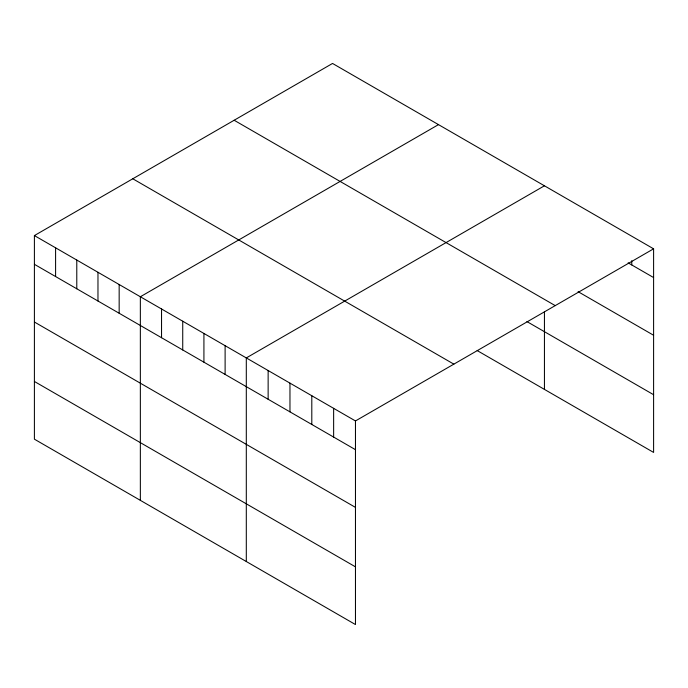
<?xml version="1.0" encoding="UTF-8"?>
<svg xmlns="http://www.w3.org/2000/svg" width="688" height="688" viewBox="0 0 688 688"><rect width="100%" height="100%" fill="white"/><g stroke="black" fill="none" stroke-linecap="round" stroke-linejoin="round"><path stroke-width="1.03" d="M34.4 235.58L355.464 420.944L355.464 624.549L34.4 439.176L34.4 235.58L332.536 63.451L653.6 248.824L653.6 452.42L477.18 350.562M438.488 124.623L140.352 296.752L140.352 500.348M544.44 185.794L246.304 357.923L246.304 561.52M355.464 420.944L653.6 248.824M628.127 262.85L653.6 277.556M578.092 291.669L653.6 335.262M234.152 120.254L555.216 305.618M526.931 321.58L653.6 394.714M132.784 178.777L453.848 364.141M34.4 264.312L355.464 449.677M34.4 322.018L355.464 507.383M34.4 381.47L355.464 566.843M631.765 260.692L631.765 264.949M544.44 311.87L544.44 389.399M333.637 408.345L333.637 437.078M311.802 395.738L311.802 424.47M289.966 383.13L289.966 411.863M268.139 370.522L268.139 399.264M225.114 345.686L225.114 374.418M203.923 333.456L203.923 362.189M182.733 321.219L182.733 349.951M161.542 308.981L161.542 337.722M119.162 284.514L119.162 313.246M97.971 272.285L97.971 301.017M76.781 260.047L76.781 288.779M55.59 247.818L55.59 276.55"/></g></svg>
